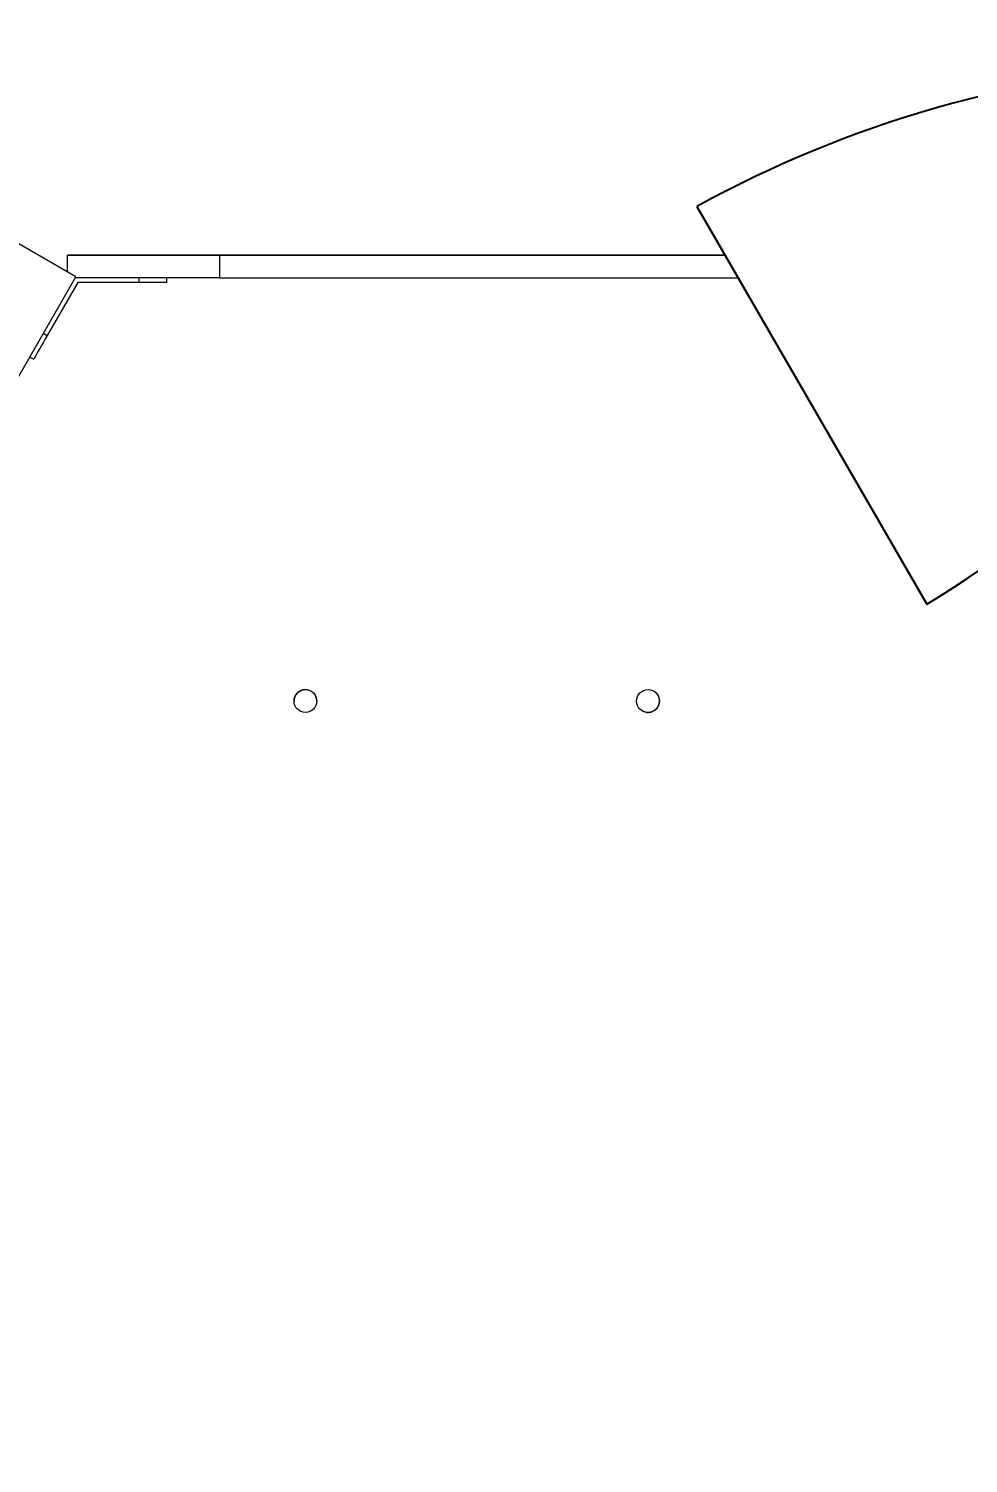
# Model space of a CAD drawing. Header units: millimetres. Extents: x -5411 to 4453, y -4856 to 4572.
# Drawn here: x -899 to -281, y 658 to 1601 of the extents above; entities that cross this region are included whole.
import ezdxf

# ---------------------------------------------------------------- set-up
doc = ezdxf.new("R2010")
doc.units = ezdxf.units.MM
for name, color, linetype in [('DiKom', 7, 'Continuous'), ('DIKOM_ОБЪЕКТ', 7, 'Continuous'), ('DIKOM_РАЗМЕР_ЗОНА', 7, 'Continuous'), ('DIKOM_РАЗМЕР_ОБЪЕКТА', 7, 'Continuous')]:
    doc.layers.add(name, color=color, linetype=linetype)
doc.styles.add('style1', font='arial.ttf', dxfattribs={"width": 0.8})
doc.dimstyles.new('1-50', dxfattribs={"dimtxt": 300, "dimasz": 200, "dimexe": 100, "dimexo": 0, "dimgap": 100, "dimtad": 1, "dimdec": 0, "dimtxsty": 'style1', "dimcen": 0, "dimclrd": 7, "dimclre": 7, "dimadec": 1, "dimazin": 2, "dimtfac": 1, "dimtdec": 0, "dimtmove": 1, "dimatfit": 3, "dimfxl": 0, "dimlwd": 25, "dimlwe": 18, "dimarcsym": 0})

# ---------------------------------------------------------------- blocks, each defined once
blk = doc.blocks.new('*D18')
at = {"layer": 'Defpoints', "color": 0, "transparency": 16777216}
for p in [(2387.05, 2132.04), (-2288.17, -1197.55), (-2288.17, -4149.78)]:
    blk.add_point(p, dxfattribs=at)
at = {"layer": 'DIKOM_РАЗМЕР_ОБЪЕКТА', "color": 7, "lineweight": 18, "transparency": 16777216}
for p, q in [((2387.05, 2132.04), (2387.05, -4249.78)), ((-2288.17, -1197.55), (-2288.17, -4249.78))]:
    blk.add_line(p, q, dxfattribs=at)
at = {"layer": 'DIKOM_РАЗМЕР_ОБЪЕКТА', "color": 7, "lineweight": 25, "transparency": 16777216}
blk.add_line((2187.05, -4149.78), (-2088.17, -4149.78), dxfattribs=at)
at = {"layer": 'DIKOM_РАЗМЕР_ОБЪЕКТА', "color": 7, "transparency": 16777216}
for points in [[(-2088.17, -4116.44), (-2088.17, -4183.11), (-2288.17, -4149.78)], [(2187.05, -4116.44), (2187.05, -4183.11), (2387.05, -4149.78)]]:
    blk.add_solid(points, dxfattribs=at)
at = {"layer": 'DIKOM_РАЗМЕР_ОБЪЕКТА', "color": 0, "transparency": 16777216, "insert": (49.44, -3896.6), "char_height": 300, "attachment_point": 5, "style": 'style1'}
blk.add_mtext('4700', dxfattribs=at)
blk = doc.blocks.new('*D17')
at = {"layer": 'Defpoints', "color": 0, "transparency": 16777216}
for p in [(2072.05, 2677.64), (-4352.5, -1563.61), (-993.06, -1563.61)]:
    blk.add_point(p, dxfattribs=at)
at = {"layer": 'DIKOM_РАЗМЕР_ОБЪЕКТА', "color": 7, "lineweight": 18, "transparency": 16777216}
for p, q in [((2072.05, 2677.64), (-4452.5, 2677.64)), ((-993.06, -1563.61), (-4452.5, -1563.61))]:
    blk.add_line(p, q, dxfattribs=at)
at = {"layer": 'DIKOM_РАЗМЕР_ОБЪЕКТА', "color": 7, "lineweight": 25, "transparency": 16777216}
blk.add_line((-4352.5, 2477.64), (-4352.5, -1363.61), dxfattribs=at)
at = {"layer": 'DIKOM_РАЗМЕР_ОБЪЕКТА', "color": 7, "transparency": 16777216}
for points in [[(-4385.83, 2477.64), (-4319.17, 2477.64), (-4352.5, 2677.64)], [(-4385.83, -1363.61), (-4319.17, -1363.61), (-4352.5, -1563.61)]]:
    blk.add_solid(points, dxfattribs=at)
at = {"layer": 'DIKOM_РАЗМЕР_ОБЪЕКТА', "color": 0, "transparency": 16777216, "insert": (-4505.67, 774.58), "char_height": 300, "attachment_point": 5, "rotation": 90, "style": 'style1'}
blk.add_mtext('4200', dxfattribs=at)
blk = doc.blocks.new('*D15')
at = {"layer": 'Defpoints', "color": 0, "transparency": 16777216}
for p in [(4453.3, 2185.88), (-3812.95, -1476.34), (4453.3, -4756.32)]:
    blk.add_point(p, dxfattribs=at)
at = {"layer": 'DIKOM_РАЗМЕР_ЗОНА', "color": 7, "lineweight": 18, "transparency": 16777216}
for p, q in [((4453.3, 2185.88), (4453.3, -4856.32)), ((-3812.95, -1476.34), (-3812.95, -4856.32))]:
    blk.add_line(p, q, dxfattribs=at)
at = {"layer": 'DIKOM_РАЗМЕР_ЗОНА', "color": 7, "lineweight": 25, "transparency": 16777216}
blk.add_line((-3612.95, -4756.32), (4253.3, -4756.32), dxfattribs=at)
at = {"layer": 'DIKOM_РАЗМЕР_ЗОНА', "color": 7, "transparency": 16777216}
for points in [[(-3612.95, -4722.99), (-3612.95, -4789.66), (-3812.95, -4756.32)], [(4253.3, -4722.99), (4253.3, -4789.66), (4453.3, -4756.32)]]:
    blk.add_solid(points, dxfattribs=at)
at = {"layer": 'DIKOM_РАЗМЕР_ЗОНА', "color": 0, "transparency": 16777216, "insert": (320.18, -4503.05), "char_height": 300, "attachment_point": 5, "style": 'style1'}
blk.add_mtext('8300', dxfattribs=at)
blk = doc.blocks.new('*D16')
at = {"layer": 'Defpoints', "color": 0, "transparency": 16777216}
for p in [(-4960.5, 4571.52), (2653.3, 4571.52), (491.45, -3022.36)]:
    blk.add_point(p, dxfattribs=at)
at = {"layer": 'DIKOM_РАЗМЕР_ЗОНА', "color": 7, "lineweight": 18, "transparency": 16777216}
for p, q in [((2653.3, 4571.52), (-5060.5, 4571.52)), ((491.45, -3022.36), (-5060.5, -3022.36))]:
    blk.add_line(p, q, dxfattribs=at)
at = {"layer": 'DIKOM_РАЗМЕР_ЗОНА', "color": 7, "lineweight": 25, "transparency": 16777216}
blk.add_line((-4960.5, -2822.36), (-4960.5, 4371.52), dxfattribs=at)
at = {"layer": 'DIKOM_РАЗМЕР_ЗОНА', "color": 7, "transparency": 16777216}
for points in [[(-4993.84, 4371.52), (-4927.17, 4371.52), (-4960.5, 4571.52)], [(-4993.84, -2822.36), (-4927.17, -2822.36), (-4960.5, -3022.36)]]:
    blk.add_solid(points, dxfattribs=at)
at = {"layer": 'DIKOM_РАЗМЕР_ЗОНА', "color": 0, "transparency": 16777216, "insert": (-5213.68, 774.58), "char_height": 300, "attachment_point": 5, "rotation": 90, "style": 'style1'}
blk.add_mtext('7600', dxfattribs=at)
blk = doc.blocks.new('A$C7377211D')
at = {"color": 7, "linetype": 'Continuous', "lineweight": 15}
blk.add_line((639.08, -635.23), (617.78, -598.34), dxfattribs=at)
at = {"color": 7, "linetype": 'Continuous', "lineweight": 15, "flags": 128}
for points in [[(617.78, -598.34), (615.79, -595.13), (613.62, -592.05), (611.26, -589.13), (608.74, -586.36), (606.06, -583.78), (603.24, -581.38), (600.29, -579.19), (597.24, -577.22), (594.09, -575.47), (590.86, -573.95), (587.57, -572.68), (584.24, -571.65), (580.87, -570.88), (577.5, -570.37), (574.13, -570.11), (570.79, -570.12)], [(639.08, -635.23), (640.87, -638.56), (642.44, -641.98), (643.8, -645.48), (644.93, -649.05), (645.83, -652.66), (646.49, -656.3), (646.92, -659.95), (647.1, -663.58), (647.04, -667.18), (646.74, -670.74), (646.2, -674.22), (645.42, -677.62), (644.41, -680.92), (643.16, -684.1), (641.7, -687.14), (640.02, -690.03)]]:
    blk.add_lwpolyline(points, dxfattribs=at)
at = {"layer": 'DiKom'}
blk.add_line((245.84, -663.33), (396.81, -924.83), dxfattribs=at)
for centre, start, end in [((614.94, -1337.81), 93.16731, 118.68962), ((-2.72, -267.93), 301.30791, 326.83022)]:
    blk.add_arc(centre, 768.86, start, end, dxfattribs=at)

msp = doc.modelspace()

# ---------------------------------------------------------------- linework, layer by layer
at = {"layer": 'DIKOM_ОБЪЕКТ', "color": 7, "linetype": 'Continuous', "lineweight": 15}
for p, q in [((-873.15, 1441.31), (-954.34, 1488.19)), ((-867.74, 1438.09), (-954.34, 1488.09)), ((-873.15, 1452.4), (-873.15, 1452.38)), ((-873.15, 1441.25), (-873.15, 1452.4)), ((-873.15, 1441.23), (-873.15, 1452.38)), ((-441.17, 1452.41), (-773.15, 1452.41)), ((-773.15, 1437.38), (-773.15, 1452.38)), ((-773.15, 1452.38), (-441.15, 1452.38)), ((-753.15, 1452.38), (-753.15, 1452.4)), ((-653.15, 1452.38), (-653.15, 1452.4)), ((-653.15, 1452.38), (-653.15, 1452.4)), ((-553.15, 1452.38), (-553.15, 1452.4)), ((-453.15, 1452.38), (-453.15, 1452.4)), ((-453.15, 1452.38), (-453.15, 1452.4)), ((-917.74, 1351.49), (-867.74, 1438.09)), ((-866.42, 1434.38), (-886.55, 1399.51)), ((-867.74, 1438.09), (-867.74, 1438.1)), ((-826.15, 1434.38), (-866.42, 1434.38)), ((-826.15, 1434.38), (-826.15, 1437.38)), ((-808.15, 1437.38), (-808.15, 1434.38)), ((-773.15, 1437.38), (-433.15, 1437.38)), ((-433.15, 1437.38), (-433.15, 1438.53)), ((-889.15, 1401.01), (-886.55, 1399.51)), ((-895.55, 1383.92), (-898.15, 1385.42)), ((-488.15, 1165.93), (-488.15, 1165.93)), ((-724.41, 1159.21), (-724.41, 1159.21)), ((-495.38, 1152.79), (-495.38, 1152.79))]:
    msp.add_line(p, q, dxfattribs=at)
at = {"layer": 'DIKOM_ОБЪЕКТ', "color": 7, "linetype": 'Continuous', "lineweight": 15, "flags": 128}
for points in [[(-873.15, 1452.4), (-872.97, 1452.4), (-872.42, 1452.4), (-871.52, 1452.4), (-870.25, 1452.4), (-868.63, 1452.4), (-866.65, 1452.4), (-864.34, 1452.4), (-861.7, 1452.4), (-858.73, 1452.4), (-855.45, 1452.4), (-851.87, 1452.4), (-848, 1452.4), (-843.86, 1452.4), (-839.47, 1452.41), (-834.83, 1452.41), (-829.96, 1452.41), (-824.89, 1452.41), (-819.63, 1452.41), (-814.19, 1452.41), (-808.61, 1452.41), (-802.9, 1452.41), (-797.08, 1452.41), (-791.18, 1452.41), (-785.21, 1452.41), (-779.19, 1452.41), (-773.15, 1452.41)], [(-773.15, 1452.38), (-779.19, 1452.38), (-785.21, 1452.38), (-791.18, 1452.38), (-797.08, 1452.38), (-802.9, 1452.38), (-808.61, 1452.38), (-814.19, 1452.38), (-819.63, 1452.38), (-824.89, 1452.38), (-829.96, 1452.38), (-834.82, 1452.38), (-839.47, 1452.38), (-843.86, 1452.38), (-848, 1452.38), (-851.87, 1452.38), (-855.45, 1452.38), (-858.73, 1452.38), (-861.7, 1452.38), (-864.34, 1452.38), (-866.65, 1452.38), (-868.62, 1452.38), (-870.25, 1452.38), (-871.51, 1452.38), (-872.42, 1452.38), (-872.97, 1452.38), (-873.15, 1452.38)], [(-824.15, 1452.4), (-824.33, 1452.4), (-824.85, 1452.4), (-825.66, 1452.4), (-826.69, 1452.4), (-827.85, 1452.4), (-829.04, 1452.4), (-830.15, 1452.4), (-831.09, 1452.4), (-831.76, 1452.4), (-832.11, 1452.4), (-832.11, 1452.4), (-831.76, 1452.4), (-831.09, 1452.4), (-830.15, 1452.4), (-829.04, 1452.4), (-827.85, 1452.4), (-826.69, 1452.4), (-825.66, 1452.4), (-824.85, 1452.4), (-824.33, 1452.4), (-824.15, 1452.4)], [(-824.15, 1452.38), (-824.33, 1452.38), (-824.85, 1452.38), (-825.66, 1452.38), (-826.69, 1452.38), (-827.85, 1452.38), (-829.04, 1452.38), (-830.15, 1452.38), (-831.09, 1452.38), (-831.76, 1452.38), (-832.11, 1452.38), (-832.11, 1452.38), (-831.76, 1452.38), (-831.09, 1452.38), (-830.15, 1452.38), (-829.04, 1452.38), (-827.85, 1452.38), (-826.69, 1452.38), (-825.66, 1452.38), (-824.85, 1452.38), (-824.33, 1452.38), (-824.15, 1452.38)], [(-753.15, 1452.4), (-752.97, 1452.4), (-752.43, 1452.4), (-751.54, 1452.4), (-750.3, 1452.4), (-748.71, 1452.4), (-746.8, 1452.4), (-744.58, 1452.4), (-742.06, 1452.4), (-739.25, 1452.4), (-736.19, 1452.4), (-732.88, 1452.4), (-729.37, 1452.4), (-725.66, 1452.4), (-721.8, 1452.4), (-717.79, 1452.4), (-713.69, 1452.4), (-709.5, 1452.4), (-705.28, 1452.4), (-701.03, 1452.4), (-696.8, 1452.4), (-692.62, 1452.4), (-688.51, 1452.4), (-684.51, 1452.4), (-680.64, 1452.4), (-676.94, 1452.4), (-673.42, 1452.4), (-670.12, 1452.4), (-667.06, 1452.4), (-664.25, 1452.4), (-661.73, 1452.4), (-659.5, 1452.4), (-657.59, 1452.4), (-656.01, 1452.4), (-654.77, 1452.4), (-653.87, 1452.4), (-653.33, 1452.4), (-653.15, 1452.4)], [(-653.15, 1452.38), (-653.33, 1452.38), (-653.87, 1452.38), (-654.77, 1452.38), (-656.01, 1452.38), (-657.59, 1452.38), (-659.5, 1452.38), (-661.73, 1452.38), (-664.25, 1452.38), (-667.06, 1452.38), (-670.12, 1452.38), (-673.42, 1452.38), (-676.94, 1452.38), (-680.64, 1452.38), (-684.51, 1452.38), (-688.51, 1452.38), (-692.62, 1452.38), (-696.8, 1452.38), (-701.03, 1452.38), (-705.27, 1452.38), (-709.5, 1452.38), (-713.69, 1452.38), (-717.79, 1452.38), (-721.8, 1452.38), (-725.66, 1452.38), (-729.37, 1452.38), (-732.88, 1452.38), (-736.19, 1452.38), (-739.25, 1452.38), (-742.05, 1452.38), (-744.58, 1452.38), (-746.8, 1452.38), (-748.71, 1452.38), (-750.3, 1452.38), (-751.54, 1452.38), (-752.43, 1452.38), (-752.97, 1452.38), (-753.15, 1452.38)], [(-553.15, 1452.4), (-552.97, 1452.4), (-552.43, 1452.4), (-551.54, 1452.4), (-550.3, 1452.4), (-548.71, 1452.4), (-546.8, 1452.4), (-544.58, 1452.4), (-542.06, 1452.4), (-539.25, 1452.4), (-536.19, 1452.4), (-532.88, 1452.4), (-529.37, 1452.4), (-525.66, 1452.4), (-521.8, 1452.4), (-517.79, 1452.4), (-513.69, 1452.4), (-509.5, 1452.4), (-505.28, 1452.4), (-501.03, 1452.4), (-496.8, 1452.4), (-492.62, 1452.4), (-488.51, 1452.4), (-484.51, 1452.4), (-480.64, 1452.4), (-476.94, 1452.4), (-473.42, 1452.4), (-470.12, 1452.4), (-467.06, 1452.4), (-464.25, 1452.4), (-461.73, 1452.4), (-459.5, 1452.4), (-457.59, 1452.4), (-456.01, 1452.4), (-454.77, 1452.4), (-453.87, 1452.4), (-453.33, 1452.4), (-453.15, 1452.4)], [(-453.15, 1452.38), (-453.33, 1452.38), (-453.87, 1452.38), (-454.77, 1452.38), (-456.01, 1452.38), (-457.59, 1452.38), (-459.5, 1452.38), (-461.73, 1452.38), (-464.25, 1452.38), (-467.06, 1452.38), (-470.12, 1452.38), (-473.42, 1452.38), (-476.94, 1452.38), (-480.64, 1452.38), (-484.51, 1452.38), (-488.51, 1452.38), (-492.62, 1452.38), (-496.8, 1452.38), (-501.03, 1452.38), (-505.27, 1452.38), (-509.5, 1452.38), (-513.69, 1452.38), (-517.79, 1452.38), (-521.8, 1452.38), (-525.66, 1452.38), (-529.37, 1452.38), (-532.88, 1452.38), (-536.19, 1452.38), (-539.25, 1452.38), (-542.05, 1452.38), (-544.58, 1452.38), (-546.8, 1452.38), (-548.71, 1452.38), (-550.3, 1452.38), (-551.54, 1452.38), (-552.43, 1452.38), (-552.97, 1452.38), (-553.15, 1452.38)], [(-773.15, 1437.38), (-779.19, 1437.38), (-785.21, 1437.38), (-791.18, 1437.38), (-797.08, 1437.38), (-802.9, 1437.38), (-808.61, 1437.38), (-814.19, 1437.38), (-819.63, 1437.38), (-824.89, 1437.38), (-829.96, 1437.38), (-834.82, 1437.38), (-839.47, 1437.38), (-843.86, 1437.38), (-848, 1437.38), (-851.87, 1437.38), (-855.45, 1437.38), (-858.73, 1437.38), (-861.7, 1437.38), (-864.34, 1437.38), (-866.65, 1437.38), (-868.16, 1437.38)], [(-808.15, 1434.38), (-808.34, 1434.38), (-808.88, 1434.38), (-809.78, 1434.38), (-811.01, 1434.38), (-812.55, 1434.38), (-814.37, 1434.38), (-816.42, 1434.38), (-818.68, 1434.38), (-821.08, 1434.38), (-823.59, 1434.38), (-826.15, 1434.38)], [(-432.49, 1437.38), (-433.15, 1437.38)], [(-886.55, 1399.51), (-887.84, 1397.29), (-889.09, 1395.12), (-890.29, 1393.03), (-891.42, 1391.08), (-892.45, 1389.3), (-893.36, 1387.73), (-894.13, 1386.4), (-894.74, 1385.33), (-895.19, 1384.55), (-895.46, 1384.08), (-895.55, 1383.92)]]:
    msp.add_lwpolyline(points, dxfattribs=at)
at = {"layer": 'DIKOM_ОБЪЕКТ', "color": 7, "linetype": 'Continuous', "lineweight": 15}
for centre in [(-716.91, 1159.37), (-491.77, 1159.36)]:
    msp.add_circle(centre, 7.5, dxfattribs=at)
for centre, start, end in [((-716.91, 1159.37), 1.18119, 181.18119), ((-491.77, 1159.36), 241.18119, 61.18119)]:
    msp.add_arc(centre, 7.5, start, end, dxfattribs=at)

# ---------------------------------------------------------------- block references
msp.add_blockref('A$C7377211D', (-705.49, 2147.77), dxfattribs=at)

# ---------------------------------------------------------------- dimensions: what is measured, and where the dimension line sits
at = {"layer": 'DIKOM_РАЗМЕР_ЗОНА'}
dim = msp.add_linear_dim(base=(-4960.5, 4571.52), p1=(491.45, -3022.36), p2=(2653.3, 4571.52), angle=90, text='7600', dimstyle='1-50', dxfattribs=at)
dim.commit()
dim.dimension.update_dxf_attribs({"geometry": '*D16', "text_midpoint": (-4960.5, 774.58), "dimtype": 160})
dim = msp.add_linear_dim(base=(4453.3, -4756.32), p1=(-3812.95, -1476.34), p2=(4453.3, 2185.88), text='8300', dimstyle='1-50', dxfattribs=at)
dim.commit()
dim.dimension.update_dxf_attribs({"geometry": '*D15', "text_midpoint": (320.18, -4756.32), "dimtype": 160})
at = {"layer": 'DIKOM_РАЗМЕР_ОБЪЕКТА'}
dim = msp.add_linear_dim(base=(-4352.5, -1563.61), p1=(2072.05, 2677.64), p2=(-993.06, -1563.61), angle=90, text='4200', dimstyle='1-50', dxfattribs=at)
dim.commit()
dim.dimension.update_dxf_attribs({"geometry": '*D17', "text_midpoint": (-4252.5, 774.58), "dimtype": 160})
dim = msp.add_linear_dim(base=(-2288.17, -4149.78), p1=(2387.05, 2132.04), p2=(-2288.17, -1197.55), text='4700', dimstyle='1-50', dxfattribs=at)
dim.commit()
dim.dimension.update_dxf_attribs({"geometry": '*D18', "text_midpoint": (49.44, -4149.78), "dimtype": 160})

doc.saveas('drawing.dxf')
